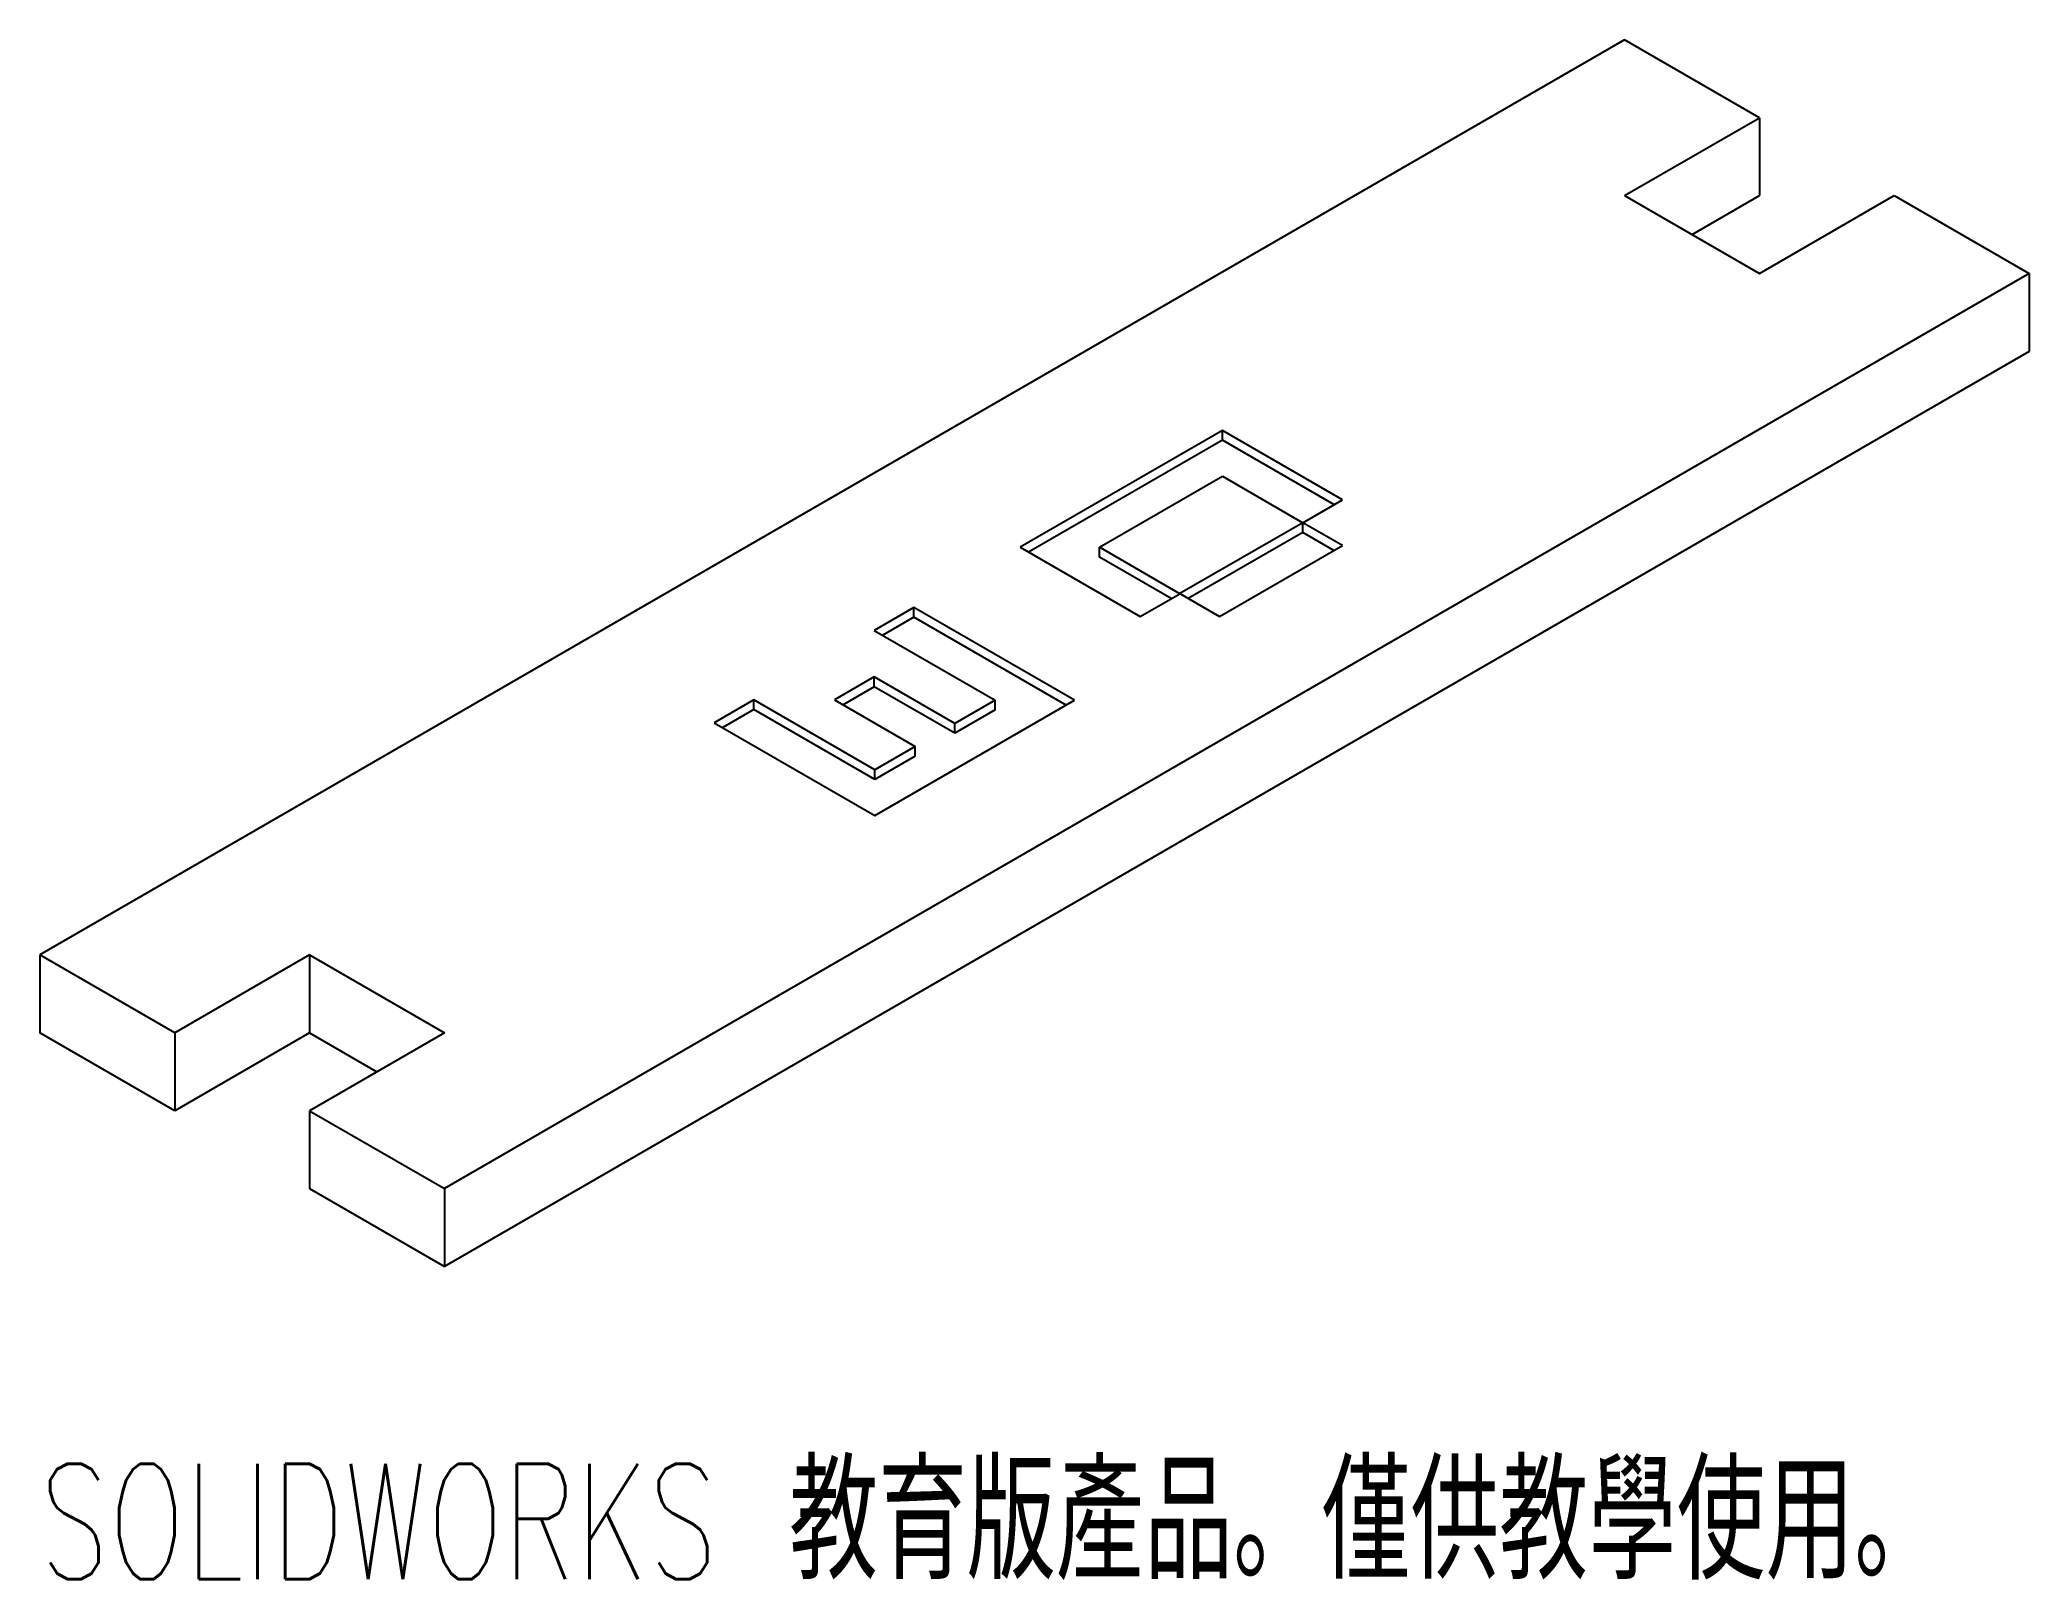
# Paper-space layout '_等角視' of a CAD drawing. Header units: millimetres. Extents: x -41.7 to 41.7, y -37.2 to 27.4.
import ezdxf

# ---------------------------------------------------------------- set-up
doc = ezdxf.new("R2010")
doc.units = ezdxf.units.MM
doc.styles.add('SLDTEXTSTYLE0', font='TXT', dxfattribs={"width": 0.7, "bigfont": 'bigfont'})

psp = doc.layouts.new('_等角視')

# ---------------------------------------------------------------- linework, layer by layer
at = {"color": 7, "linetype": 'Continuous', "lineweight": 25}
for p, q in [((24.749, 27.35), (-41.719, -11.021)), ((30.406, 24.085), (24.749, 27.35)), ((24.749, 20.819), (30.406, 24.085)), ((30.406, 24.085), (30.406, 20.818)), ((24.749, 20.819), (30.406, 17.553)), ((27.578, 19.186), (30.406, 20.818)), ((30.406, 17.553), (36.062, 20.819)), ((36.062, 20.819), (41.719, 17.553)), ((41.719, 17.553), (-24.749, -20.818)), ((41.719, 17.553), (41.719, 14.287)), ((41.719, 14.287), (-24.749, -24.084)), ((7.881, 10.971), (-0.605, 6.072)), ((12.913, 8.066), (7.881, 10.971)), ((7.881, 10.563), (7.881, 10.971)), ((7.881, 10.563), (-0.251, 5.868)), ((12.56, 7.862), (7.881, 10.563)), ((2.722, 6.072), (7.881, 9.05)), ((7.881, 9.05), (11.25, 7.105)), ((11.25, 7.105), (12.913, 8.066)), ((11.257, 7.101), (6.098, 4.132)), ((11.257, 6.693), (6.451, 3.926)), ((12.913, 6.145), (11.257, 7.101)), ((11.257, 6.693), (11.257, 7.101)), ((12.56, 5.941), (11.257, 6.693)), ((-0.605, 6.072), (4.428, 3.167)), ((6.091, 4.128), (2.722, 6.072)), ((2.722, 5.664), (2.722, 6.072)), ((7.755, 3.167), (12.913, 6.145)), ((5.738, 3.923), (2.722, 5.664)), ((-5.056, 3.549), (-6.72, 2.589)), ((1.68, -0.34), (-5.056, 3.549)), ((-5.056, 3.141), (-5.056, 3.549)), ((4.428, 3.167), (6.091, 4.128)), ((6.098, 4.132), (7.755, 3.167)), ((-6.72, 2.589), (-1.647, -0.34)), ((-5.056, 3.141), (-6.366, 2.385)), ((1.326, -0.544), (-5.056, 3.141)), ((-6.721, 0.636), (-8.384, -0.324)), ((-6.721, 0.228), (-8.03, -0.528)), ((-3.339, -1.316), (-6.721, 0.636)), ((-6.721, 0.228), (-6.721, 0.636)), ((-3.339, -1.724), (-6.721, 0.228)), ((-11.766, -0.325), (-13.43, -1.285)), ((-11.766, -0.733), (-13.076, -1.489)), ((-6.694, -3.253), (-11.766, -0.325)), ((-11.766, -0.733), (-11.766, -0.325)), ((-6.694, -3.661), (-11.766, -0.733)), ((-8.384, -0.324), (-5.002, -2.277)), ((-6.694, -5.174), (1.68, -0.34)), ((-1.647, -0.34), (-3.339, -1.316)), ((-1.647, -0.748), (-3.339, -1.724)), ((-1.647, -0.748), (-1.647, -0.34)), ((-13.43, -1.285), (-6.694, -5.174)), ((-3.339, -1.724), (-3.339, -1.316)), ((-5.002, -2.277), (-6.694, -3.253)), ((-5.002, -2.685), (-5.002, -2.277)), ((-5.002, -2.685), (-6.694, -3.661)), ((-6.694, -3.661), (-6.694, -3.253)), ((-36.062, -14.287), (-41.719, -11.021)), ((-41.719, -11.021), (-41.719, -14.287)), ((-30.406, -11.021), (-36.062, -14.287)), ((-30.406, -11.021), (-24.749, -14.287)), ((-30.406, -11.021), (-30.406, -14.287)), ((-36.062, -17.553), (-41.719, -14.287)), ((-36.062, -14.287), (-36.062, -17.553)), ((-30.406, -14.287), (-36.062, -17.553)), ((-24.749, -14.287), (-30.406, -17.552)), ((-30.406, -14.287), (-27.578, -15.92)), ((-30.406, -17.552), (-30.406, -20.818)), ((-30.406, -17.552), (-24.749, -20.818)), ((-30.406, -20.818), (-24.749, -24.084)), ((-24.749, -20.818), (-24.749, -24.084))]:
    psp.add_line(p, q, dxfattribs=at)

# ---------------------------------------------------------------- texts
at = {"color": 7, "linetype": 'Continuous', "insert": (-41.719, -32.354), "char_height": 4.83362, "attachment_point": 1, "style": 'SLDTEXTSTYLE0'}
psp.add_mtext('SOLIDWORKS 教育版產品。僅供教學使用。', dxfattribs=at)

doc.saveas('drawing.dxf')
